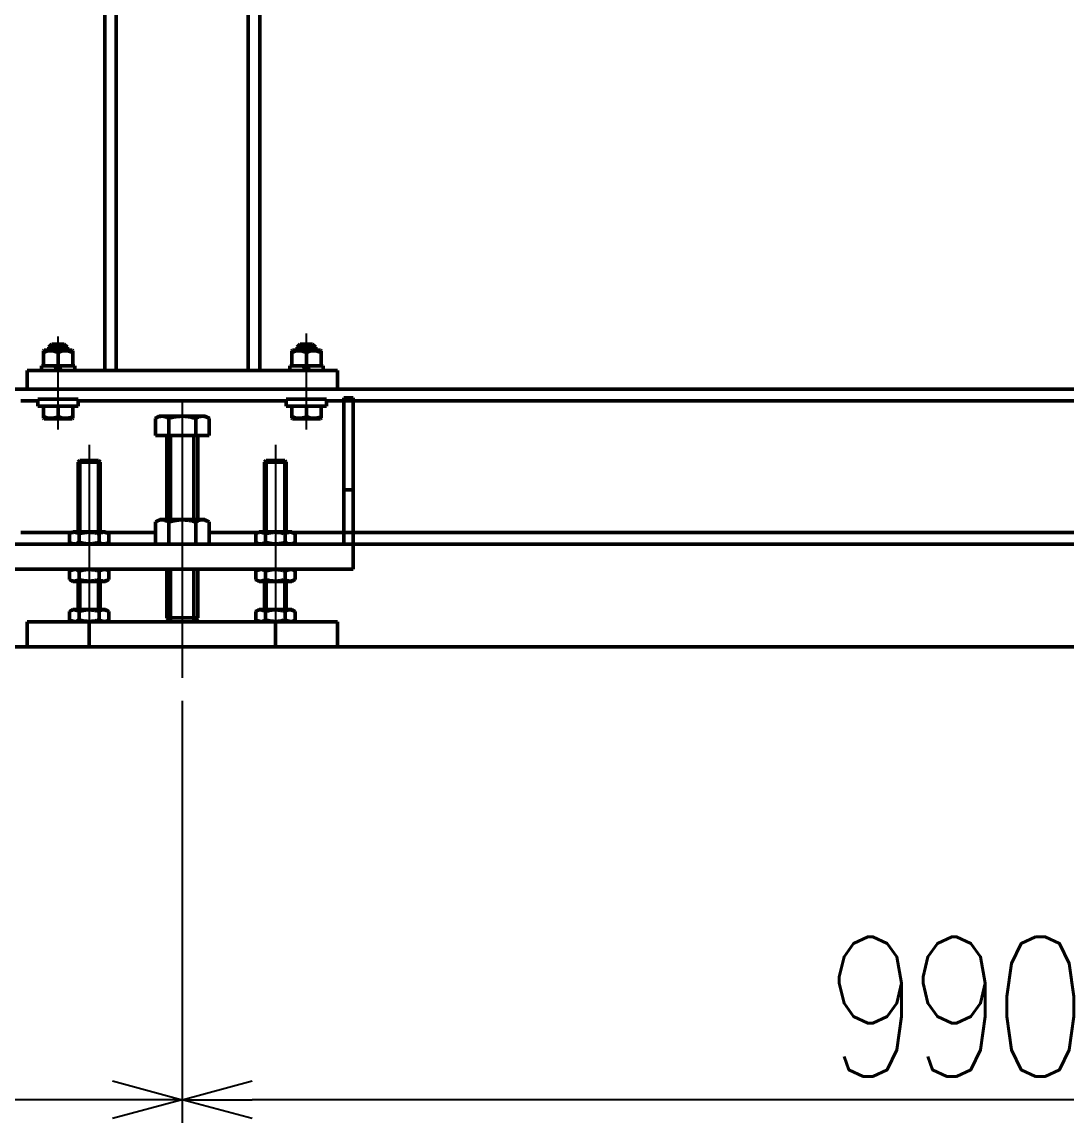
# Model space of a CAD drawing. Header units: millimetres. Extents: x -993 to 13147, y -7260 to 4342.
# Drawn here: x 2967 to 3640, y -357 to 353 of the extents above; entities that cross this region are included whole.
import ezdxf

# ---------------------------------------------------------------- set-up
doc = ezdxf.new("R2010")
doc.units = ezdxf.units.MM
doc.header["$LTSCALE"] = 7.649257
doc.linetypes.add('CENTER', pattern=[50.8, 31.75, -6.35, 6.35, -6.35])
doc.linetypes.add('DASHED', pattern=[19.05, 12.7, -6.35])
doc.layers.add('NoLayerName_001', color=7, linetype='Continuous')
doc.styles.get("Standard").update_dxf_attribs({"font": 'txt', "bigfont": 'extfont2'})
doc.dimstyles.get("Standard").update_dxf_attribs({"dimtxt": 2.5, "dimasz": 2.5, "dimexe": 1.25, "dimexo": 0.625, "dimtad": 1, "dimzin": 0, "dimdsep": 46, "dimtxsty": 'Standard', "dimcen": 2.5, "dimadec": 0, "dimazin": 0, "dimtfac": 0.75, "dimtmove": 0, "dimatfit": 3, "dimfxl": 1, "dimarcsym": 0})

# ---------------------------------------------------------------- blocks, each defined once
blk = doc.blocks.new('_OPEN30')
at = {"color": 0, "linetype": 'ByBlock', "lineweight": -2}
for p, q in [((-1, 0.267949), (0, 0)), ((0, 0), (-1, -0.267949)), ((0, 0), (-1, 0))]:
    blk.add_line(p, q, dxfattribs=at)
blk = doc.blocks.new('*D1552')
at = {"layer": 'Defpoints', "color": 0}
for p in [(2070, -70), (3070, -70), (2070, -341.96)]:
    blk.add_point(p, dxfattribs=at)
at = {"layer": 'NoLayerName_001', "color": 0, "linetype": 'Continuous', "lineweight": 25}
for p, q in [((2070, -85), (2070, -356.96)), ((3070, -85), (3070, -356.96)), ((3025, -341.96), (2115, -341.96))]:
    blk.add_line(p, q, dxfattribs=at)
at = {"layer": 'NoLayerName_001', "color": 0, "lineweight": 25, "xscale": 45, "yscale": 45, "zscale": 45}
for p, rotation in [((2070, -341.96), 180), ((3070, -341.96), 360)]:
    blk.add_blockref('_OPEN30', p, dxfattribs=dict(at, rotation=rotation))
at = {"layer": 'NoLayerName_001', "color": 2, "lineweight": 50, "insert": (2570, -281.96), "char_height": 90, "attachment_point": 5}
blk.add_mtext('\\W0.8000;\\T0.8750;1000', dxfattribs=at)
blk = doc.blocks.new('*D1553')
at = {"layer": 'Defpoints', "color": 0}
for p in [(3070, -70), (4060, -70), (3070, -341.96)]:
    blk.add_point(p, dxfattribs=at)
at = {"layer": 'NoLayerName_001', "color": 0, "linetype": 'Continuous', "lineweight": 25}
for p, q in [((3070, -85), (3070, -356.96)), ((4060, -85), (4060, -356.96)), ((4015, -341.96), (3115, -341.96))]:
    blk.add_line(p, q, dxfattribs=at)
at = {"layer": 'NoLayerName_001', "color": 0, "lineweight": 25, "xscale": 45, "yscale": 45, "zscale": 45}
for p, rotation in [((3070, -341.96), 180), ((4060, -341.96), 360)]:
    blk.add_blockref('_OPEN30', p, dxfattribs=dict(at, rotation=rotation))
at = {"layer": 'NoLayerName_001', "color": 2, "lineweight": 50, "insert": (3565, -281.96), "char_height": 90, "attachment_point": 5}
blk.add_mtext('\\W0.8000;\\T0.8750;990', dxfattribs=at)
blk = doc.blocks.new('JZB_0142')
at = {"layer": 'NoLayerName_001', "color": 7, "linetype": 'Continuous', "lineweight": 50}
for p, q in [((3060, 667.5), (3060, 12)), ((3067.5, 667.5), (3067.5, 12)), ((3152.5, 667.5), (3152.5, 12)), ((3160, 667.5), (3160, 12)), ((3010, 0), (3010, 12)), ((3010, 12), (3210, 12)), ((3210, 0), (3210, 12))]:
    blk.add_line(p, q, dxfattribs=at)
blk = doc.blocks.new('JZB_0242')
at = {"layer": 'NoLayerName_001', "color": 7, "linetype": 'Continuous', "lineweight": 50}
for p, q in [((5.5, 48), (3.5, 46)), ((3.5, 46), (15.5, 46)), ((3.5, 46), (3.5, 44.08)), ((5.5, 48), (13.5, 48)), ((15.5, 46), (13.5, 48)), ((15.5, 44.08), (15.5, 46)), ((0, 8), (0, 0.29)), ((9.5, 8), (9.5, 1.14)), ((19, 8), (19, 0.29)), ((0, 0.29), (0.5, 0)), ((18.5, 0), (19, 0.29)), ((18.5, 0), (0.5, 0))]:
    blk.add_line(p, q, dxfattribs=at)
at = {"layer": 'NoLayerName_001', "color": 7, "linetype": 'Continuous', "lineweight": 50, "start_tangent": (-0.986522, -0.163629), "end_tangent": (-0.982197, 0.187856)}
for points in [[(9.5, 1.14), (4.41, 0.29), (0, 1.14)], [(19, 1.14), (13.91, 0.29), (9.5, 1.14)]]:
    blk.add_spline(points, degree=3, dxfattribs=at)
blk = doc.blocks.new('JZB_0243')
at = {"layer": 'NoLayerName_001', "color": 7, "linetype": 'Continuous', "lineweight": 50}
for p, q in [((0, 3), (0, 0)), ((0, 3), (1.25, 3)), ((9.98, 0), (8.52, 3)), ((11.52, 3), (12.98, 0)), ((20.25, 3), (21.5, 3)), ((21.5, 0), (21.5, 3))]:
    blk.add_line(p, q, dxfattribs=at)
blk = doc.blocks.new('JZB_0244')
at = {"layer": 'NoLayerName_001', "color": 7, "linetype": 'Continuous', "lineweight": 50}
for p, q in [((0.5, 10), (0, 9.71)), ((0, 0), (0, 9.71)), ((0.5, 10), (18.5, 10)), ((9.5, 0), (9.5, 8.86)), ((19, 9.71), (18.5, 10)), ((19, 9.71), (19, 0)), ((0, 0), (19, 0))]:
    blk.add_line(p, q, dxfattribs=at)
at = {"layer": 'NoLayerName_001', "color": 7, "linetype": 'Continuous', "lineweight": 50, "start_tangent": (-0.986522, 0.163629), "end_tangent": (-0.982197, -0.187856)}
for points in [[(9.5, 8.86), (4.41, 9.71), (0, 8.86)], [(19, 8.86), (13.91, 9.71), (9.5, 8.86)]]:
    blk.add_spline(points, degree=3, dxfattribs=at)
blk = doc.blocks.new('JZB_0245')
at = {"layer": 'NoLayerName_001', "color": 7, "linetype": 'Continuous', "lineweight": 50}
for p, q in [((0.5, 10), (0, 9.71)), ((0, 0), (0, 9.71)), ((0.5, 10), (18.5, 10)), ((9.5, 0), (9.5, 8.86)), ((19, 9.71), (18.5, 10)), ((19, 9.71), (19, 0)), ((0, 0), (19, 0))]:
    blk.add_line(p, q, dxfattribs=at)
at = {"layer": 'NoLayerName_001', "color": 7, "linetype": 'Continuous', "lineweight": 50, "start_tangent": (-0.986522, 0.163629), "end_tangent": (-0.982197, -0.187856)}
for points in [[(9.5, 8.86), (4.41, 9.71), (0, 8.86)], [(19, 8.86), (13.91, 9.71), (9.5, 8.86)]]:
    blk.add_spline(points, degree=3, dxfattribs=at)
blk = doc.blocks.new('JZB_0246')
at = {"layer": 'NoLayerName_001', "color": 7, "linetype": 'Continuous', "lineweight": 50}
for p, q in [((5.5, 48), (3.5, 46)), ((3.5, 46), (15.5, 46)), ((3.5, 46), (3.5, 44.08)), ((5.5, 48), (13.5, 48)), ((15.5, 46), (13.5, 48)), ((15.5, 44.08), (15.5, 46)), ((0, 0.29), (0, 8)), ((9.5, 8), (9.5, 1.14)), ((19, 0.29), (19, 8)), ((0, 0.29), (0.5, 0)), ((18.5, 0), (19, 0.29)), ((18.5, 0), (0.5, 0))]:
    blk.add_line(p, q, dxfattribs=at)
at = {"layer": 'NoLayerName_001', "color": 7, "linetype": 'Continuous', "lineweight": 50, "start_tangent": (-0.986522, -0.163629), "end_tangent": (-0.982197, 0.187856)}
for points in [[(9.5, 1.14), (4.41, 0.29), (0, 1.14)], [(19, 1.14), (13.91, 0.29), (9.5, 1.14)]]:
    blk.add_spline(points, degree=3, dxfattribs=at)
blk = doc.blocks.new('JZB_0247')
at = {"layer": 'NoLayerName_001', "color": 7, "linetype": 'Continuous', "lineweight": 50}
for p, q in [((0, 3), (0, 0)), ((0, 3), (1.25, 3)), ((9.98, 0), (8.52, 3)), ((11.52, 3), (12.98, 0)), ((20.25, 3), (21.5, 3)), ((21.5, 0), (21.5, 3))]:
    blk.add_line(p, q, dxfattribs=at)
blk = doc.blocks.new('JZB_0248')
at = {"layer": 'NoLayerName_001', "color": 7, "linetype": 'Continuous', "lineweight": 50}
for p, q in [((0, 0), (0, 16)), ((200, 16), (0, 16)), ((40, 16), (40, 0)), ((160, 0), (160, 16)), ((200, 16), (200, 0)), ((200, 0), (0, 0))]:
    blk.add_line(p, q, dxfattribs=at)
blk = doc.blocks.new('JZB_0252')
at = {"layer": 'NoLayerName_001', "color": 7, "linetype": 'Continuous', "lineweight": 50}
for p, q in [((26, 4.5), (0, 4.5)), ((0, 4.5), (0, 0)), ((26, 4.5), (26, 0)), ((26, 0), (0, 0))]:
    blk.add_line(p, q, dxfattribs=at)
blk = doc.blocks.new('JZB_0253')
at = {"layer": 'NoLayerName_001', "color": 7, "linetype": 'Continuous', "lineweight": 50}
for p, q in [((26, 4.5), (0, 4.5)), ((0, 4.5), (0, 0)), ((26, 4.5), (26, 0)), ((26, 0), (0, 0))]:
    blk.add_line(p, q, dxfattribs=at)
blk = doc.blocks.new('JZB_0360')
at = {"layer": 'NoLayerName_001', "color": 4, "linetype": 'CENTER', "lineweight": 25}
blk.add_line((17.32, 178.5), (17.32, 0), dxfattribs=at)
at = {"layer": 'NoLayerName_001', "color": 7, "linetype": 'Continuous', "lineweight": 50}
for p, q in [((2.32, 168.5), (0, 167.16)), ((0, 167.16), (0, 156)), ((2.32, 168.5), (32.32, 168.5)), ((8.66, 167.16), (8.66, 156)), ((25.98, 167.16), (25.98, 156)), ((34.64, 167.16), (32.32, 168.5)), ((34.64, 167.16), (34.64, 156)), ((0, 156), (34.64, 156)), ((7.32, 156), (7.32, 102)), ((27.32, 102), (27.32, 156)), ((7.32, 70), (7.32, 38.5)), ((27.32, 38.5), (27.32, 70)), ((7.32, 38.5), (9.82, 36)), ((7.32, 38.5), (27.32, 38.5)), ((24.82, 36), (27.32, 38.5))]:
    blk.add_line(p, q, dxfattribs=at)
at = {"layer": 'NoLayerName_001', "color": 3, "linetype": 'Continuous', "lineweight": 50}
for p, q in [((9.82, 156), (9.82, 102)), ((24.82, 102), (24.82, 156)), ((9.82, 70), (9.82, 36)), ((24.82, 36), (24.82, 70))]:
    blk.add_line(p, q, dxfattribs=at)
at = {"layer": 'NoLayerName_001', "color": 7, "linetype": 'Continuous', "lineweight": 50}
for points, start_tangent, end_tangent in [([(4.33, 168.5), (4.02, 168.49), (3.01, 168.37), (2.01, 168.09), (1, 167.68), (0, 167.16)], (-0.999719, -0.023692), (-0.885564, -0.464518)), ([(8.66, 167.16), (7.61, 167.71), (6.54, 168.13), (5.44, 168.41), (4.33, 168.5)], (-0.886713, 0.462321), (-0.996369, 0.085135)), ([(17.32, 168.5), (14.08, 168.3), (10.85, 167.73), (8.66, 167.16)], (-0.99811, -0.061451), (-0.967923, -0.251248)), ([(25.98, 167.16), (22.87, 167.93), (19.68, 168.39), (17.32, 168.5)], (-0.970984, 0.239145), (-0.998985, 0.045034)), ([(30.31, 168.5), (30, 168.49), (28.99, 168.37), (27.99, 168.09), (26.98, 167.68), (25.98, 167.16)], (-0.999719, -0.023692), (-0.885564, -0.464518)), ([(34.64, 167.16), (33.59, 167.71), (32.52, 168.13), (31.42, 168.41), (30.31, 168.5)], (-0.886713, 0.462321), (-0.996369, 0.085135))]:
    blk.add_spline(points, degree=3, dxfattribs=dict(at, start_tangent=start_tangent, end_tangent=end_tangent))
blk = doc.blocks.new('JZB_0361')
at = {"layer": 'NoLayerName_001', "color": 7, "linetype": 'Continuous', "lineweight": 50}
for p, q in [((2.2, 8), (0, 6.73)), ((25.4, 6.73), (23.2, 8)), ((0, 1.27), (0, 6.73)), ((0, 1.27), (2.2, 0)), ((2.2, 0), (23.2, 0)), ((6.35, 1.27), (6.35, 6.73)), ((19.05, 1.27), (19.05, 6.73)), ((23.2, 0), (25.4, 1.27)), ((25.4, 1.27), (25.4, 6.73))]:
    blk.add_line(p, q, dxfattribs=at)
for points, start_tangent, end_tangent in [([(6.35, 6.73), (5.53, 7.16), (4.69, 7.48), (3.82, 7.67), (2.95, 7.71), (1.47, 7.41), (0, 6.73)], (-0.888205, 0.459446), (-0.906686, -0.421806)), ([(19.05, 6.73), (16.79, 7.29), (14.46, 7.63), (12.85, 7.71), (11.25, 7.66), (9.61, 7.46), (7.99, 7.15), (6.35, 6.73)], (-0.970928, 0.239374), (-0.968065, -0.250698)), ([(25.4, 6.73), (24.58, 7.16), (23.74, 7.48), (22.87, 7.67), (22, 7.71), (20.52, 7.41), (19.05, 6.73)], (-0.888205, 0.459446), (-0.906686, -0.421806)), ([(0, 1.27), (0.83, 0.84), (1.66, 0.52), (2.53, 0.33), (3.4, 0.29), (4.88, 0.59), (6.35, 1.27)], (0.888205, -0.459446), (0.906686, 0.421806)), ([(6.35, 1.27), (7.99, 0.85), (9.57, 0.54), (11.16, 0.35), (12.81, 0.29), (14.46, 0.37), (16.76, 0.71), (19.05, 1.27)], (0.968065, -0.250698), (0.971023, 0.238988)), ([(19.05, 1.27), (19.88, 0.84), (20.72, 0.52), (21.58, 0.33), (22.45, 0.29), (23.93, 0.59), (25.4, 1.27)], (0.888205, -0.459446), (0.906686, 0.421806))]:
    blk.add_spline(points, degree=3, dxfattribs=dict(at, start_tangent=start_tangent, end_tangent=end_tangent))
blk = doc.blocks.new('JZB_0362')
at = {"layer": 'NoLayerName_001', "color": 7, "linetype": 'Continuous', "lineweight": 50}
for p, q in [((2.2, 8), (0, 6.73)), ((25.4, 6.73), (23.2, 8)), ((0, 1.27), (0, 6.73)), ((0, 1.27), (2.2, 0)), ((2.2, 0), (23.2, 0)), ((6.35, 1.27), (6.35, 6.73)), ((19.05, 1.27), (19.05, 6.73)), ((23.2, 0), (25.4, 1.27)), ((25.4, 1.27), (25.4, 6.73))]:
    blk.add_line(p, q, dxfattribs=at)
for points, start_tangent, end_tangent in [([(6.35, 6.73), (5.53, 7.16), (4.69, 7.48), (3.82, 7.67), (2.95, 7.71), (1.47, 7.41), (0, 6.73)], (-0.888205, 0.459446), (-0.906686, -0.421806)), ([(19.05, 6.73), (16.79, 7.29), (14.46, 7.63), (12.85, 7.71), (11.25, 7.66), (9.61, 7.46), (7.99, 7.15), (6.35, 6.73)], (-0.970928, 0.239374), (-0.968065, -0.250698)), ([(25.4, 6.73), (24.58, 7.16), (23.74, 7.48), (22.87, 7.67), (22, 7.71), (20.52, 7.41), (19.05, 6.73)], (-0.888205, 0.459446), (-0.906686, -0.421806)), ([(0, 1.27), (0.83, 0.84), (1.66, 0.52), (2.53, 0.33), (3.4, 0.29), (4.88, 0.59), (6.35, 1.27)], (0.888205, -0.459446), (0.906686, 0.421806)), ([(6.35, 1.27), (7.99, 0.85), (9.57, 0.54), (11.16, 0.35), (12.81, 0.29), (14.46, 0.37), (16.76, 0.71), (19.05, 1.27)], (0.968065, -0.250698), (0.971023, 0.238988)), ([(19.05, 1.27), (19.88, 0.84), (20.72, 0.52), (21.58, 0.33), (22.45, 0.29), (23.93, 0.59), (25.4, 1.27)], (0.888205, -0.459446), (0.906686, 0.421806))]:
    blk.add_spline(points, degree=3, dxfattribs=dict(at, start_tangent=start_tangent, end_tangent=end_tangent))
blk = doc.blocks.new('JZB_0363')
at = {"layer": 'NoLayerName_001', "color": 7, "linetype": 'Continuous', "lineweight": 50}
for p, q in [((2.2, 8), (0, 6.73)), ((23.2, 8), (2.2, 8)), ((25.4, 6.73), (23.2, 8)), ((0, 6.73), (0, 1.27)), ((0, 1.27), (2.2, 0)), ((6.35, 6.73), (6.35, 1.27)), ((19.05, 6.73), (19.05, 1.27)), ((23.2, 0), (25.4, 1.27)), ((25.4, 6.73), (25.4, 1.27))]:
    blk.add_line(p, q, dxfattribs=at)
for points, start_tangent, end_tangent in [([(0, 6.73), (0.83, 7.16), (1.66, 7.48), (2.53, 7.67), (3.4, 7.71), (4.88, 7.41), (6.35, 6.73)], (0.888205, 0.459446), (0.906686, -0.421806)), ([(6.35, 6.73), (7.99, 7.15), (9.57, 7.46), (11.16, 7.65), (12.81, 7.71), (14.46, 7.63), (16.76, 7.29), (19.05, 6.73)], (0.968065, 0.250698), (0.971023, -0.238988)), ([(19.05, 6.73), (19.88, 7.16), (20.72, 7.48), (21.58, 7.67), (22.45, 7.71), (23.93, 7.41), (25.4, 6.73)], (0.888205, 0.459446), (0.906686, -0.421806)), ([(6.35, 1.27), (5.53, 0.84), (4.69, 0.52), (3.82, 0.33), (2.95, 0.29), (1.47, 0.59), (0, 1.27)], (-0.888205, -0.459446), (-0.906686, 0.421806)), ([(19.05, 1.27), (16.79, 0.71), (14.46, 0.37), (12.85, 0.29), (11.25, 0.34), (9.61, 0.54), (7.99, 0.85), (6.35, 1.27)], (-0.970928, -0.239374), (-0.968065, 0.250698)), ([(25.4, 1.27), (24.58, 0.84), (23.74, 0.52), (22.87, 0.33), (22, 0.29), (20.52, 0.59), (19.05, 1.27)], (-0.888205, -0.459446), (-0.906686, 0.421806))]:
    blk.add_spline(points, degree=3, dxfattribs=dict(at, start_tangent=start_tangent, end_tangent=end_tangent))
blk = doc.blocks.new('JZB_0364')
at = {"layer": 'NoLayerName_001', "color": 7, "linetype": 'Continuous', "lineweight": 50}
for p, q in [((2.2, 8), (0, 6.73)), ((2.2, 8), (23.2, 8)), ((25.4, 6.73), (23.2, 8)), ((0, 1.27), (0, 6.73)), ((0, 1.27), (2.2, 0)), ((6.35, 1.27), (6.35, 6.73)), ((19.05, 1.27), (19.05, 6.73)), ((23.2, 0), (25.4, 1.27)), ((25.4, 1.27), (25.4, 6.73))]:
    blk.add_line(p, q, dxfattribs=at)
for points, start_tangent, end_tangent in [([(0, 6.73), (0.83, 7.16), (1.66, 7.48), (2.53, 7.67), (3.4, 7.71), (4.88, 7.41), (6.35, 6.73)], (0.888205, 0.459446), (0.906686, -0.421806)), ([(6.35, 6.73), (7.99, 7.15), (9.57, 7.46), (11.16, 7.65), (12.81, 7.71), (14.46, 7.63), (16.76, 7.29), (19.05, 6.73)], (0.968065, 0.250698), (0.971023, -0.238988)), ([(19.05, 6.73), (19.88, 7.16), (20.72, 7.48), (21.58, 7.67), (22.45, 7.71), (23.93, 7.41), (25.4, 6.73)], (0.888205, 0.459446), (0.906686, -0.421806)), ([(6.35, 1.27), (5.53, 0.84), (4.69, 0.52), (3.82, 0.33), (2.95, 0.29), (1.47, 0.59), (0, 1.27)], (-0.888205, -0.459446), (-0.906686, 0.421806)), ([(19.05, 1.27), (16.79, 0.71), (14.46, 0.37), (12.85, 0.29), (11.25, 0.34), (9.61, 0.54), (7.99, 0.85), (6.35, 1.27)], (-0.970928, -0.239374), (-0.968065, 0.250698)), ([(25.4, 1.27), (24.58, 0.84), (23.74, 0.52), (22.87, 0.33), (22, 0.29), (20.52, 0.59), (19.05, 1.27)], (-0.888205, -0.459446), (-0.906686, 0.421806))]:
    blk.add_spline(points, degree=3, dxfattribs=dict(at, start_tangent=start_tangent, end_tangent=end_tangent))
blk = doc.blocks.new('JZB_0365')
at = {"layer": 'NoLayerName_001', "color": 7, "linetype": 'Continuous', "lineweight": 50}
for p, q in [((2.2, 8), (0, 6.73)), ((23.2, 8), (2.2, 8)), ((25.4, 6.73), (23.2, 8)), ((0, 6.73), (0, 1.27)), ((0, 1.27), (2.2, 0)), ((6.35, 6.73), (6.35, 1.27)), ((19.05, 6.73), (19.05, 1.27)), ((23.2, 0), (25.4, 1.27)), ((25.4, 6.73), (25.4, 1.27))]:
    blk.add_line(p, q, dxfattribs=at)
for points, start_tangent, end_tangent in [([(0, 6.73), (0.83, 7.16), (1.66, 7.48), (2.53, 7.67), (3.4, 7.71), (4.88, 7.41), (6.35, 6.73)], (0.888205, 0.459446), (0.906686, -0.421806)), ([(6.35, 6.73), (7.99, 7.15), (9.57, 7.46), (11.16, 7.65), (12.81, 7.71), (14.46, 7.63), (16.76, 7.29), (19.05, 6.73)], (0.968065, 0.250698), (0.971023, -0.238988)), ([(19.05, 6.73), (19.88, 7.16), (20.72, 7.48), (21.58, 7.67), (22.45, 7.71), (23.93, 7.41), (25.4, 6.73)], (0.888205, 0.459446), (0.906686, -0.421806)), ([(6.35, 1.27), (5.53, 0.84), (4.69, 0.52), (3.82, 0.33), (2.95, 0.29), (1.47, 0.59), (0, 1.27)], (-0.888205, -0.459446), (-0.906686, 0.421806)), ([(19.05, 1.27), (16.79, 0.71), (14.46, 0.37), (12.85, 0.29), (11.25, 0.34), (9.61, 0.54), (7.99, 0.85), (6.35, 1.27)], (-0.970928, -0.239374), (-0.968065, 0.250698)), ([(25.4, 1.27), (24.58, 0.84), (23.74, 0.52), (22.87, 0.33), (22, 0.29), (20.52, 0.59), (19.05, 1.27)], (-0.888205, -0.459446), (-0.906686, 0.421806))]:
    blk.add_spline(points, degree=3, dxfattribs=dict(at, start_tangent=start_tangent, end_tangent=end_tangent))
blk = doc.blocks.new('JZB_0366')
at = {"layer": 'NoLayerName_001', "color": 7, "linetype": 'Continuous', "lineweight": 50}
for p, q in [((2.2, 8), (0, 6.73)), ((2.2, 8), (23.2, 8)), ((25.4, 6.73), (23.2, 8)), ((0, 1.27), (0, 6.73)), ((0, 1.27), (2.2, 0)), ((6.35, 1.27), (6.35, 6.73)), ((19.05, 1.27), (19.05, 6.73)), ((23.2, 0), (25.4, 1.27)), ((25.4, 1.27), (25.4, 6.73))]:
    blk.add_line(p, q, dxfattribs=at)
for points, start_tangent, end_tangent in [([(0, 6.73), (0.83, 7.16), (1.66, 7.48), (2.53, 7.67), (3.4, 7.71), (4.88, 7.41), (6.35, 6.73)], (0.888205, 0.459446), (0.906686, -0.421806)), ([(6.35, 6.73), (7.99, 7.15), (9.57, 7.46), (11.16, 7.65), (12.81, 7.71), (14.46, 7.63), (16.76, 7.29), (19.05, 6.73)], (0.968065, 0.250698), (0.971023, -0.238988)), ([(19.05, 6.73), (19.88, 7.16), (20.72, 7.48), (21.58, 7.67), (22.45, 7.71), (23.93, 7.41), (25.4, 6.73)], (0.888205, 0.459446), (0.906686, -0.421806)), ([(6.35, 1.27), (5.53, 0.84), (4.69, 0.52), (3.82, 0.33), (2.95, 0.29), (1.47, 0.59), (0, 1.27)], (-0.888205, -0.459446), (-0.906686, 0.421806)), ([(19.05, 1.27), (16.79, 0.71), (14.46, 0.37), (12.85, 0.29), (11.25, 0.34), (9.61, 0.54), (7.99, 0.85), (6.35, 1.27)], (-0.970928, -0.239374), (-0.968065, 0.250698)), ([(25.4, 1.27), (24.58, 0.84), (23.74, 0.52), (22.87, 0.33), (22, 0.29), (20.52, 0.59), (19.05, 1.27)], (-0.888205, -0.459446), (-0.906686, 0.421806))]:
    blk.add_spline(points, degree=3, dxfattribs=dict(at, start_tangent=start_tangent, end_tangent=end_tangent))
blk = doc.blocks.new('JZB_0367')
at = {"layer": 'NoLayerName_001', "color": 4, "linetype": 'CENTER', "lineweight": 25}
blk.add_line((7, 124), (7, 0), dxfattribs=at)
at = {"layer": 'NoLayerName_001', "color": 7, "linetype": 'Continuous', "lineweight": 50}
for p, q in [((1, 114), (0, 113)), ((13, 114), (1, 114)), ((14, 113), (13, 114)), ((0, 113), (14, 113)), ((0, 113), (0, 68)), ((14, 68), (14, 113)), ((0, 36), (0, 18)), ((14, 18), (14, 36))]:
    blk.add_line(p, q, dxfattribs=at)
at = {"layer": 'NoLayerName_001', "color": 3, "linetype": 'Continuous', "lineweight": 50}
for p, q in [((1, 114), (1, 68)), ((13, 68), (13, 114)), ((1, 36), (1, 18)), ((13, 18), (13, 36))]:
    blk.add_line(p, q, dxfattribs=at)
blk = doc.blocks.new('JZB_0368')
at = {"layer": 'NoLayerName_001', "color": 4, "linetype": 'CENTER', "lineweight": 25}
blk.add_line((7, 124.00968), (7, 0), dxfattribs=at)
at = {"layer": 'NoLayerName_001', "color": 7, "linetype": 'Continuous', "lineweight": 50}
for p, q in [((1, 114.00968), (0, 113.00968)), ((13, 114.00968), (1, 114.00968)), ((14, 113.00968), (13, 114.00968)), ((0, 113.00968), (14, 113.00968)), ((0, 113.00968), (0, 68)), ((14, 68), (14, 113.00968)), ((0, 36), (0, 18)), ((14, 18), (14, 36))]:
    blk.add_line(p, q, dxfattribs=at)
at = {"layer": 'NoLayerName_001', "color": 3, "linetype": 'Continuous', "lineweight": 50}
for p, q in [((1, 114.00968), (1, 68)), ((13, 68), (13, 114.00968)), ((1, 36), (1, 18)), ((13, 18), (13, 36))]:
    blk.add_line(p, q, dxfattribs=at)
blk = doc.blocks.new('JZB_0369')
at = {"layer": 'NoLayerName_001', "color": 7, "linetype": 'Continuous', "lineweight": 50}
for p, q in [((2.82, 16), (0, 14.37)), ((0, 0), (0, 14.37)), ((2.82, 16), (31.82, 16)), ((8.66, 0), (8.66, 14.37)), ((25.98, 0), (25.98, 14.37)), ((34.64, 14.37), (31.82, 16)), ((34.64, 0), (34.64, 14.37))]:
    blk.add_line(p, q, dxfattribs=at)
for points, start_tangent, end_tangent in [([(8.66, 14.37), (7.53, 14.95), (6.39, 15.39), (5.21, 15.65), (4.02, 15.7), (3.01, 15.58), (2.01, 15.31), (1, 14.89), (0, 14.37)], (-0.888206, 0.459446), (-0.885564, -0.464518)), ([(25.98, 14.37), (23.76, 14.95), (21.61, 15.36), (19.43, 15.63), (17.18, 15.71), (14.94, 15.6), (11.79, 15.14), (8.66, 14.37)], (-0.968027, 0.250845), (-0.971038, -0.238925)), ([(34.64, 14.37), (33.52, 14.95), (32.37, 15.39), (31.19, 15.65), (30, 15.7), (28.99, 15.58), (27.99, 15.31), (26.98, 14.89), (25.98, 14.37)], (-0.888206, 0.459446), (-0.885564, -0.464518))]:
    blk.add_spline(points, degree=3, dxfattribs=dict(at, start_tangent=start_tangent, end_tangent=end_tangent))
blk = doc.blocks.new('JZB_0388')
at = {"layer": 'NoLayerName_001', "color": 3, "linetype": 'Continuous', "lineweight": 50}
blk.add_line((0, 20), (6962.94, 20), dxfattribs=at)
blk = doc.blocks.new('JZB_0389')
at = {"layer": 'NoLayerName_001', "color": 7, "linetype": 'Continuous', "lineweight": 50}
for p, q in [((4170, 116), (0, 116)), ((2966, 108.5), (2977, 108.5)), ((3003, 108.5), (3137, 108.5)), ((3163, 108.5), (3174, 108.5)), ((3180, 110.47), (3174, 110.47)), ((3174, 16), (3174, 110.47)), ((3180, 16), (3180, 110.47)), ((3950, 108.5), (3180, 108.5)), ((3180, 51), (3174, 51)), ((2999, 23.5), (2966, 23.5)), ((3021, 23.5), (3052.68, 23.5)), ((3087.32, 23.5), (3119, 23.5)), ((3141, 23.5), (3174, 23.5)), ((3950, 23.5), (3180, 23.5)), ((4170, 16), (0, 16)), ((3180, 0), (3180, 16)), ((2960, 0), (3180, 0))]:
    blk.add_line(p, q, dxfattribs=at)
at = {"layer": 'NoLayerName_001', "color": 3, "linetype": 'DASHED', "lineweight": 50}
for p, q in [((3174, 108.5), (3180, 108.5)), ((3174, 23.5), (3180, 23.5))]:
    blk.add_line(p, q, dxfattribs=at)

msp = doc.modelspace()

# ---------------------------------------------------------------- linework, layer by layer
at = {"layer": 'NoLayerName_001', "color": 4, "linetype": 'CENTER', "lineweight": 25}
for p, q in [((2990, 89.9186), (2990, 149.9186)), ((3150, 89.9186), (3150, 151.9186))]:
    msp.add_line(p, q, dxfattribs=at)
at = {"layer": 'NoLayerName_001', "color": 3, "linetype": 'Continuous', "lineweight": 50}
msp.add_line((3110, -50), (3900, -50), dxfattribs=at)

# ---------------------------------------------------------------- block references
at = {"layer": 'NoLayerName_001'}
for name, p in [('JZB_0388', (10, -70)), ('JZB_0142', (-40, 116)), ('JZB_0246', (2980.5, 96.9186)), ('JZB_0242', (3140.5, 96.9186)), ('JZB_0245', (2980.5, 131)), ('JZB_0244', (3140.5, 131)), ('JZB_0243', (2979.25, 128)), ('JZB_0247', (3139.25, 128)), ('JZB_0389', (0, 0)), ('JZB_0253', (2977, 104.9186)), ('JZB_0360', (3052.6794, -70)), ('JZB_0252', (3137, 104.9186)), ('JZB_0367', (3003, -44)), ('JZB_0368', (3123, -44)), ('JZB_0369', (3052.6794, 16)), ('JZB_0363', (2997.2983, 16)), ('JZB_0365', (3117.2983, 16)), ('JZB_0362', (2997.2983, -8)), ('JZB_0361', (3117.2983, -8)), ('JZB_0364', (2997.2983, -34)), ('JZB_0366', (3117.2983, -34)), ('JZB_0248', (2970, -50))]:
    msp.add_blockref(name, p, dxfattribs=at)

# ---------------------------------------------------------------- dimensions: what is measured, and where the dimension line sits
at = {"layer": 'NoLayerName_001', "color": 3, "linetype": 'Continuous', "lineweight": 50}
for base, p1, p2, picture, middle in [((2070, -341.9642), (3070, -70), (2070, -70), '*D1552', (2570, -341.9642)), ((3070, -341.9642), (4060, -70), (3070, -70), '*D1553', (3565, -341.9642))]:
    dim = msp.add_linear_dim(base=base, p1=p1, p2=p2, angle=180, text='\\W0.8000;\\T0.8750;<>', dimstyle='Standard', override={"dimtxt": 90, "dimasz": 45, "dimexe": 15, "dimexo": 15, "dimgap": 15, "dimdec": 3, "dimzin": 8, "dimblk": 'OPEN30', "dimclrd": 0, "dimclre": 0, "dimclrt": 2, "dimtp": 0, "dimtm": 0, "dimlwd": 25, "dimlwe": 25}, dxfattribs=at)
    dim.commit()
    dim.dimension.update_dxf_attribs({"geometry": picture, "text_midpoint": middle, "dimtype": 160})

doc.saveas('drawing.dxf')
